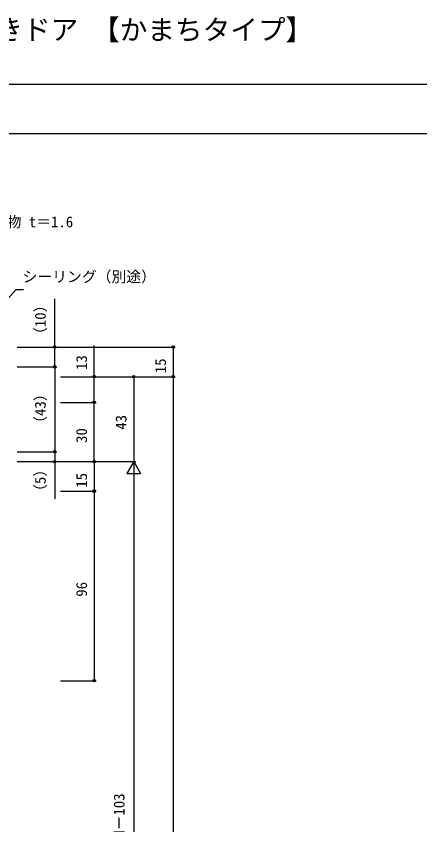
# Model space of a CAD drawing. Units: millimetres, scale not verified. Extents: x -437 to 438, y -554 to 551.
# Drawn here: x -203.8 to 0.6, y 141.5 to 551.1 of the extents above; entities that cross this region are included whole.
import ezdxf
from ezdxf.enums import TextEntityAlignment as Align

# ---------------------------------------------------------------- set-up
doc = ezdxf.new("R2010")
doc.units = ezdxf.units.MM
doc.header["$LTSCALE"] = 4
for name, color, linetype in [('0-1_USER1', 3, 'Continuous'), ('0-7_YKK_D', 6, 'Continuous'), ('0-8_YKK_ZWAK', 7, 'Continuous')]:
    doc.layers.add(name, color=color, linetype=linetype)
doc.styles.add('ＭＳ ゴシック', font='')
doc.styles.get('ＭＳ ゴシック').set_extended_font_data('MS Gothic')

msp = doc.modelspace()

# ---------------------------------------------------------------- linework, layer by layer
at = {"layer": '0-7_YKK_D'}
for p, q in [((-203.295, 383.501), (-183.295, 383.501)), ((-200, 383.501), (-123.295, 383.501)), ((-124.295, 383.501), (-124.295, 368.501)), ((-203.295, 373.502), (-183.295, 373.502)), ((-203.295, 373.502), (-183.295, 373.502)), ((-184.295, 373.502), (-184.295, 330.5)), ((-181.295, 368.501), (-123.295, 368.501)), ((-181.295, 368.501), (-143.295, 368.501)), ((-181.295, 368.501), (-123.295, 368.501)), ((-181.295, 368.501), (-163.295, 368.501)), ((-144.295, 368.501), (-144.295, 325.5)), ((-124.295, 368.501), (-124.295, -97.969)), ((-181.295, 355.5), (-163.295, 355.5)), ((-181.295, 355.5), (-163.295, 355.5)), ((-164.295, 325.5), (-164.295, 355.5)), ((-203.295, 330.5), (-183.295, 330.5)), ((-203.295, 330.5), (-183.295, 330.5)), ((-203.295, 325.5), (-143.295, 325.5)), ((-203.295, 325.5), (-183.295, 325.5)), ((-181.295, 325.5), (-143.295, 325.5)), ((-181.295, 325.5), (-163.295, 325.5)), ((-181.295, 325.5), (-163.295, 325.5)), ((-164.295, 325.5), (-164.295, 310.5)), ((-144.295, 325.5), (-147.795, 319.438)), ((-144.295, 325.5), (-140.795, 319.438)), ((-144.295, 325.5), (-144.295, 313.376)), ((-147.795, 319.438), (-140.795, 319.438)), ((-144.295, 318.5), (-144.295, -30.969)), ((-181.295, 310.5), (-163.295, 310.5)), ((-181.295, 310.5), (-163.295, 310.5)), ((-164.295, 310.5), (-164.295, 214.5)), ((-181.295, 214.5), (-163.295, 214.5))]:
    msp.add_line(p, q, dxfattribs=at)
for points in [[(-234.939, 378.084), (-233.233, 379.979), (-203.856, 412.605), (-200.056, 412.605)], [(-184.295, 373.502), (-184.295, 383.501), (-184.295, 407.907)], [(-164.295, 355.5), (-164.295, 368.501), (-164.295, 384.256)], [(-184.295, 330.5), (-184.295, 325.5), (-184.295, 306.549)]]:
    msp.add_lwpolyline(points, dxfattribs=at)
for centre in [(-184.295, 383.501), (-124.295, 383.501), (-184.295, 373.502), (-184.295, 373.502), (-164.295, 368.501), (-144.295, 368.501), (-124.295, 368.501), (-164.295, 355.5), (-164.295, 355.5), (-184.295, 330.5), (-184.295, 330.5), (-184.295, 325.5), (-164.295, 325.5), (-164.295, 325.5), (-164.295, 310.5), (-164.295, 310.5), (-164.295, 214.5)]:
    msp.add_circle(centre, 0.637, dxfattribs=at)
at = {"layer": '0-8_YKK_ZWAK'}
for p, q in [((438.2, 516.5), (-436.8, 516.5)), ((438.2, 491.5), (-436.8, 491.5))]:
    msp.add_line(p, q, dxfattribs=at)

# ---------------------------------------------------------------- texts
at = {"layer": '0-1_USER1', "style": 'ＭＳ ゴシック'}
msp.add_text('BGE31 カバー工法（躯体固定）片開きドア 【かまちタイプ】', height=10.26, dxfattribs=at).set_placement((-438.149, 536.04), align=Align.BOTTOM_LEFT)
at = {"layer": '0-7_YKK_D', "style": 'ＭＳ ゴシック'}
for s, p in [('St曲物 t＝1.6', (-223.621, 442.522)), ('シーリング（別途）', (-200.568, 414.75))]:
    msp.add_text(s, height=5.499, dxfattribs=at).set_placement(p, align=Align.BOTTOM_LEFT)
for s, p in [('（10）', (-187.189, 386.091)), ('13', (-166.295, 371.901)), ('15', (-126.295, 370.249)), ('（43）', (-187.189, 341.113)), ('43', (-146.295, 341.631)), ('30', (-166.295, 334.96)), ('（5）', (-187.189, 306.589)), ('15', (-166.295, 312.247)), ('96', (-166.295, 257.045)), ('H＝既設枠H－103', (-147.275, 101.216))]:
    msp.add_text(s, height=5.499, rotation=90, dxfattribs=at).set_placement(p, align=Align.BOTTOM_LEFT)

doc.saveas('drawing.dxf')
